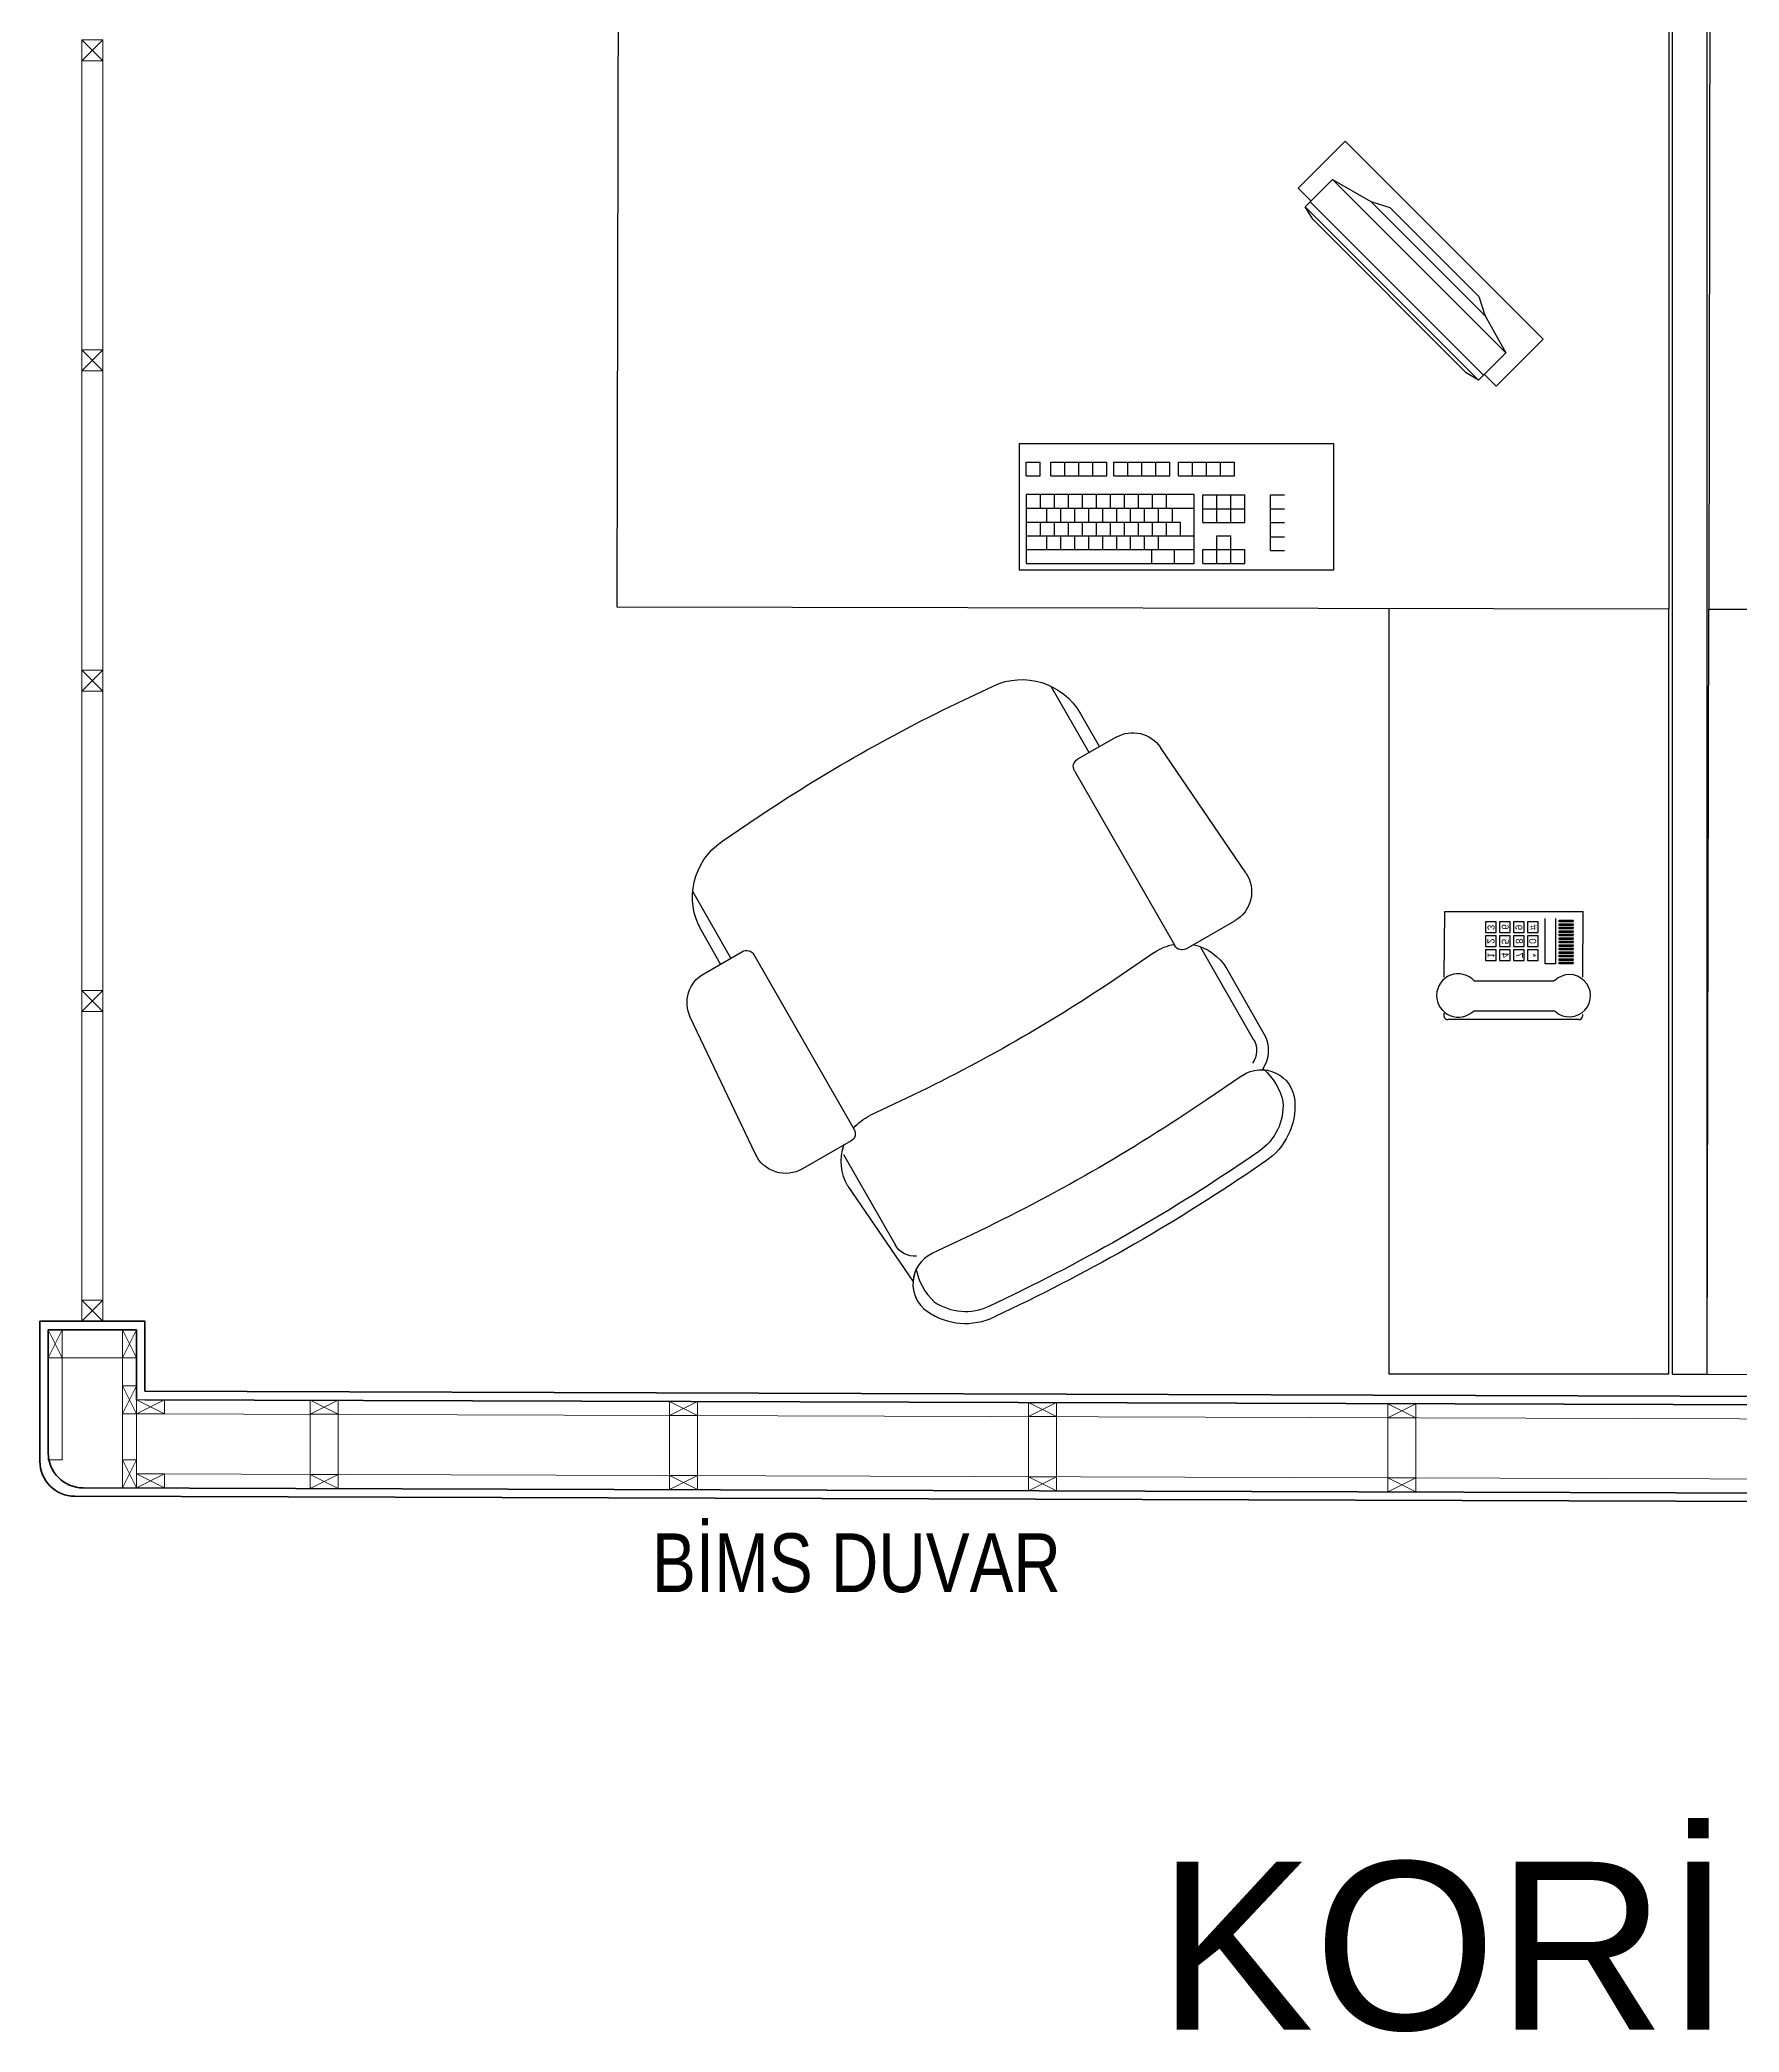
# Model space of a CAD drawing. Header units: centimetres. Extents: x 681015 to 688218, y 3995806 to 4004619.
# Drawn here: x 684035.5 to 684278.3, y 4002632.6 to 4002917.2 of the extents above; entities that cross this region are included whole.
import ezdxf
from ezdxf.enums import TextEntityAlignment as Align

# ---------------------------------------------------------------- set-up
doc = ezdxf.new("R2010")
doc.units = ezdxf.units.CM
doc.header["$LTSCALE"] = 100
doc.header["$MEASUREMENT"] = 0
doc.layers.add('0 rölöve', color=7, linetype='Continuous', true_color=0xf1380e)
for name, color, linetype in [('A-TEFRİŞ 2', 35, 'Continuous'), ('DUV', 4, 'Continuous'), ('YAZI', 7, 'Continuous')]:
    doc.layers.add(name, color=color, linetype=linetype)
for name, color, linetype, lineweight in [('no3_alçıpan kesit', 14, 'Continuous', 20), ('no3_kutu profil gorunus', 8, 'Continuous', 0), ('no3_kutuprofil kesit', 74, 'Continuous', 18), ('no3_mobilya aydınlatma', 50, 'Continuous', 13)]:
    doc.layers.add(name, color=color, linetype=linetype, lineweight=lineweight)
doc.styles.add('BAS', font='arial.ttf', dxfattribs={"height": 100})
doc.styles.get("Standard").update_dxf_attribs({"font": 'arial.ttf'})

# ---------------------------------------------------------------- blocks, each defined once
blk = doc.blocks.new('fbxbxf')
at = {"layer": 'no3_kutu profil gorunus'}
blk.add_lwpolyline([(684979.5, 4059411.42), (684976.5, 4059411.42), (684976.5, 4059228.34), (684979.5, 4059228.34)], close=True, dxfattribs=at)
at = {"layer": 'no3_kutuprofil kesit'}
for points in [[(684979.5, 4059408.42), (684979.5, 4059411.42), (684976.5, 4059411.42), (684976.5, 4059408.42), (684979.5, 4059408.42), (684976.5, 4059411.42), (684976.5, 4059408.42), (684979.5, 4059411.42)], [(684979.5, 4059364.15), (684979.5, 4059367.15), (684976.5, 4059367.15), (684976.5, 4059364.15), (684979.5, 4059364.15), (684976.5, 4059367.15), (684976.5, 4059364.15), (684979.5, 4059367.15)], [(684979.5, 4059318.38), (684979.5, 4059321.38), (684976.5, 4059321.38), (684976.5, 4059318.38), (684979.5, 4059318.38), (684976.5, 4059321.38), (684976.5, 4059318.38), (684979.5, 4059321.38)], [(684979.5, 4059272.61), (684979.5, 4059275.61), (684976.5, 4059275.61), (684976.5, 4059272.61), (684979.5, 4059272.61), (684976.5, 4059275.61), (684976.5, 4059272.61), (684979.5, 4059275.61)], [(684979.5, 4059228.34), (684979.5, 4059231.34), (684976.5, 4059231.34), (684976.5, 4059228.34), (684979.5, 4059228.34), (684976.5, 4059231.34), (684976.5, 4059228.34), (684979.5, 4059231.34)]]:
    blk.add_lwpolyline(points, dxfattribs=at)

msp = doc.modelspace()

# ---------------------------------------------------------------- linework, layer by layer
at = {"layer": 'A-TEFRİŞ 2'}
for p, q in [((684268.69, 4002925.96), (684268.69, 4002726.56)), ((684273.69, 4002726.56), (684273.69, 4002925.96)), ((684228.21, 4002835.86), (684228.21, 4002726.56)), ((684268.21, 4002726.56), (684268.21, 4002835.86)), ((684273.69, 4002726.56), (684273.91, 4002835.86)), ((684167.43, 4002822.86), (684171.66, 4002824.87)), ((684179.93, 4002824.86), (684185.38, 4002815.35)), ((684184.11, 4002820.98), (684186.85, 4002816.2)), ((684189.24, 4002817.57), (684183.73, 4002814.41)), ((684207.78, 4002798.2), (684195.59, 4002816.11)), ((684183.28, 4002812.77), (684197.61, 4002787.79)), ((684132.9, 4002802.65), (684136.77, 4002805.28)), ((684134.19, 4002786), (684128.74, 4002795.5)), ((684199.25, 4002787.34), (684206.2, 4002791.33)), ((684236.19, 4002792.66), (684255.97, 4002792.66)), ((684250.53, 4002785.17), (684250.53, 4002791.67)), ((684252.03, 4002791.67), (684252.03, 4002785.17)), ((684252.53, 4002791.17), (684252.56, 4002791.42)), ((684254.53, 4002791.17), (684252.53, 4002791.17)), ((684252.56, 4002791.42), (684254.55, 4002791.42)), ((684254.55, 4002791.42), (684254.48, 4002791.14)), ((684132.72, 4002785.15), (684129.98, 4002789.93)), ((684252.53, 4002790.67), (684252.56, 4002790.92)), ((684254.53, 4002790.67), (684252.53, 4002790.67)), ((684252.53, 4002790.17), (684252.56, 4002790.42)), ((684254.53, 4002790.17), (684252.53, 4002790.17)), ((684252.53, 4002789.67), (684252.56, 4002789.92)), ((684254.53, 4002789.67), (684252.53, 4002789.67)), ((684252.53, 4002789.17), (684252.56, 4002789.42)), ((684254.53, 4002789.17), (684252.53, 4002789.17)), ((684252.53, 4002788.67), (684252.56, 4002788.92)), ((684254.53, 4002788.67), (684252.53, 4002788.67)), ((684252.53, 4002788.17), (684252.56, 4002788.42)), ((684254.53, 4002788.17), (684252.53, 4002788.17)), ((684252.56, 4002790.92), (684254.55, 4002790.92)), ((684252.56, 4002790.42), (684254.55, 4002790.42)), ((684252.56, 4002789.92), (684254.55, 4002789.92)), ((684252.56, 4002789.42), (684254.55, 4002789.42)), ((684252.56, 4002788.92), (684254.55, 4002788.92)), ((684252.56, 4002788.42), (684254.55, 4002788.42)), ((684254.55, 4002790.92), (684254.48, 4002790.64)), ((684254.55, 4002790.42), (684254.48, 4002790.14)), ((684254.55, 4002789.92), (684254.48, 4002789.64)), ((684254.55, 4002789.42), (684254.48, 4002789.14)), ((684254.55, 4002788.92), (684254.48, 4002788.64)), ((684254.55, 4002788.42), (684254.48, 4002788.14)), ((684130.33, 4002783.78), (684135.84, 4002786.94)), ((684137.48, 4002786.5), (684151.81, 4002761.52)), ((684194.75, 4002786.84), (684189.96, 4002783.58)), ((684201.3, 4002787.59), (684208.89, 4002774.35)), ((684252.53, 4002787.67), (684252.56, 4002787.92)), ((684254.53, 4002787.67), (684252.53, 4002787.67)), ((684252.53, 4002787.17), (684252.56, 4002787.42)), ((684254.53, 4002787.17), (684252.53, 4002787.17)), ((684252.53, 4002786.67), (684252.56, 4002786.92)), ((684254.53, 4002786.67), (684252.53, 4002786.67)), ((684252.53, 4002786.17), (684252.56, 4002786.42)), ((684254.53, 4002786.17), (684252.53, 4002786.17)), ((684252.53, 4002785.67), (684252.56, 4002785.92)), ((684254.53, 4002785.67), (684252.53, 4002785.67)), ((684252.53, 4002785.17), (684252.56, 4002785.42)), ((684252.56, 4002787.92), (684254.55, 4002787.92)), ((684252.56, 4002787.42), (684254.55, 4002787.42)), ((684252.56, 4002786.92), (684254.55, 4002786.92)), ((684252.56, 4002786.42), (684254.55, 4002786.42)), ((684252.56, 4002785.92), (684254.55, 4002785.92)), ((684252.56, 4002785.42), (684254.55, 4002785.42)), ((684254.55, 4002787.92), (684254.48, 4002787.64)), ((684254.55, 4002787.42), (684254.48, 4002787.14)), ((684254.55, 4002786.92), (684254.48, 4002786.64)), ((684254.55, 4002786.42), (684254.48, 4002786.14)), ((684254.55, 4002785.92), (684254.48, 4002785.64)), ((684254.55, 4002785.42), (684254.48, 4002785.14)), ((684205.04, 4002784.47), (684210.36, 4002775.2)), ((684240.41, 4002782.75), (684251.78, 4002782.75)), ((684252.03, 4002785.17), (684250.53, 4002785.17)), ((684251.91, 4002782.8), (684251.78, 4002782.75)), ((684254.53, 4002785.17), (684252.53, 4002785.17)), ((684137.69, 4002757.99), (684128.38, 4002777.56)), ((684236.09, 4002777.74), (684236.09, 4002778.12)), ((684240.31, 4002778.47), (684251.81, 4002778.47)), ((684252.01, 4002778.38), (684251.81, 4002778.47)), ((684207.28, 4002769.24), (684202.11, 4002765.72)), ((684159.3, 4002766), (684154.07, 4002763.51)), ((684151.36, 4002759.88), (684144.41, 4002755.89)), ((684150.28, 4002757.95), (684157.71, 4002744.99)), ((684209.64, 4002758.38), (684207.91, 4002757.21)), ((684210.59, 4002756.98), (684208.86, 4002755.8)), ((684150.92, 4002753.43), (684160.21, 4002739.85)), ((684168.58, 4002746.49), (684162.93, 4002743.81)), ((684268.21, 4002726.56), (684228.21, 4002726.56)), ((684268.69, 4002726.56), (684273.69, 4002726.56)), ((684273.69, 4002726.56), (684313.69, 4002726.48))]:
    msp.add_line(p, q, dxfattribs=at)
for points in [[(684118.12, 4002926.16), (684268.21, 4002925.86), (684268.21, 4002835.86), (684117.93, 4002836.16), (684118.12, 4002926.16)], [(684424.18, 4002925.86), (684274.09, 4002925.86), (684273.91, 4002835.86), (684424.18, 4002835.86), (684424.18, 4002925.86)], [(684241.85, 4002869.41), (684243.54, 4002867.72), (684250.24, 4002874.42), (684221.96, 4002902.7), (684215.26, 4002896)], [(684216.98, 4002894.04), (684220.17, 4002897.23), (684225.65, 4002894.1), (684228.34, 4002893.25), (684241.07, 4002880.52), (684241.92, 4002877.84), (684244.92, 4002872.48), (684241.73, 4002869.29)], [(684244.92, 4002872.48), (684220.17, 4002897.23)], [(684217.1, 4002894.16), (684215.26, 4002896)], [(684216.98, 4002894.04), (684216.27, 4002893.33)], [(684216.98, 4002894.04), (684241.73, 4002869.29)], [(684225.65, 4002894.1), (684241.79, 4002877.97)], [(684241.73, 4002869.29), (684241.02, 4002868.58), (684239.25, 4002869.64), (684217.33, 4002891.56), (684216.27, 4002893.33)], [(684241.02, 4002868.58), (684216.27, 4002893.33)], [(684228.34, 4002893.25), (684241.07, 4002880.52)], [(684241.79, 4002877.97), (684241.92, 4002877.84)], [(684176.39, 4002854.89), (684176.39, 4002856.86)], [(684176.39, 4002856.86), (684178.39, 4002856.86)], [(684178.39, 4002854.89), (684178.39, 4002856.86)], [(684179.89, 4002856.86), (684181.89, 4002856.86)], [(684179.89, 4002854.89), (684179.89, 4002856.86)], [(684181.89, 4002856.86), (684183.89, 4002856.86)], [(684181.89, 4002854.89), (684181.89, 4002856.86)], [(684183.89, 4002854.89), (684183.89, 4002856.86)], [(684183.89, 4002856.86), (684185.89, 4002856.86)], [(684185.89, 4002854.89), (684185.89, 4002856.86)], [(684185.89, 4002856.86), (684187.89, 4002856.86)], [(684187.89, 4002854.89), (684187.89, 4002856.86)], [(684188.92, 4002856.86), (684190.92, 4002856.86)], [(684188.92, 4002854.89), (684188.92, 4002856.86)], [(684190.92, 4002854.89), (684190.92, 4002856.86)], [(684190.92, 4002856.86), (684192.92, 4002856.86)], [(684192.92, 4002854.89), (684192.92, 4002856.86)], [(684192.92, 4002856.86), (684194.92, 4002856.86)], [(684194.92, 4002856.86), (684196.92, 4002856.86)], [(684194.92, 4002854.89), (684194.92, 4002856.86)], [(684196.92, 4002854.89), (684196.92, 4002856.86)], [(684198.14, 4002856.86), (684200.14, 4002856.86)], [(684198.14, 4002854.89), (684198.14, 4002856.86)], [(684200.14, 4002856.86), (684202.14, 4002856.86)], [(684200.14, 4002854.89), (684200.14, 4002856.86)], [(684202.14, 4002856.86), (684204.14, 4002856.86)], [(684202.14, 4002854.89), (684202.14, 4002856.86)], [(684204.14, 4002856.86), (684206.14, 4002856.86)], [(684204.14, 4002854.89), (684204.14, 4002856.86)], [(684206.14, 4002854.89), (684206.14, 4002856.86)], [(684176.39, 4002854.89), (684178.39, 4002854.89)], [(684179.89, 4002854.89), (684181.89, 4002854.89)], [(684181.89, 4002854.89), (684183.89, 4002854.89)], [(684183.89, 4002854.89), (684185.89, 4002854.89)], [(684185.89, 4002854.89), (684187.89, 4002854.89)], [(684188.92, 4002854.89), (684190.92, 4002854.89)], [(684190.92, 4002854.89), (684192.92, 4002854.89)], [(684192.92, 4002854.89), (684194.92, 4002854.89)], [(684194.92, 4002854.89), (684196.92, 4002854.89)], [(684198.14, 4002854.89), (684200.14, 4002854.89)], [(684200.14, 4002854.89), (684202.14, 4002854.89)], [(684202.14, 4002854.89), (684204.14, 4002854.89)], [(684204.14, 4002854.89), (684206.14, 4002854.89)], [(684176.37, 4002852.25), (684176.37, 4002850.28)], [(684178.37, 4002852.25), (684176.37, 4002852.25)], [(684178.37, 4002852.25), (684178.37, 4002850.28)], [(684180.37, 4002852.25), (684178.37, 4002852.25)], [(684180.37, 4002852.25), (684180.37, 4002850.28)], [(684182.37, 4002852.25), (684180.37, 4002852.25)], [(684182.37, 4002852.25), (684182.37, 4002850.28)], [(684184.37, 4002852.25), (684182.37, 4002852.25)], [(684184.37, 4002852.25), (684184.37, 4002850.28)], [(684186.37, 4002852.25), (684184.37, 4002852.25)], [(684186.37, 4002852.25), (684186.37, 4002850.28)], [(684188.37, 4002852.25), (684186.37, 4002852.25)], [(684188.37, 4002852.25), (684188.37, 4002850.28)], [(684190.37, 4002852.25), (684188.37, 4002852.25)], [(684190.37, 4002852.25), (684190.37, 4002850.28)], [(684192.37, 4002852.25), (684190.37, 4002852.25)], [(684192.37, 4002852.25), (684192.37, 4002850.28)], [(684194.37, 4002852.25), (684192.37, 4002852.25)], [(684194.37, 4002852.25), (684194.37, 4002850.28)], [(684196.37, 4002852.25), (684194.37, 4002852.25)], [(684200.37, 4002852.25), (684196.37, 4002852.25)], [(684196.37, 4002852.25), (684196.37, 4002850.28)], [(684200.37, 4002850.28), (684200.37, 4002852.25)], [(684201.64, 4002852.17), (684203.64, 4002852.17)], [(684201.64, 4002850.19), (684201.64, 4002852.17)], [(684203.64, 4002850.19), (684203.64, 4002852.17)], [(684203.64, 4002852.17), (684205.63, 4002852.17)], [(684205.63, 4002850.19), (684205.63, 4002852.17)], [(684205.63, 4002852.17), (684207.63, 4002852.17)], [(684207.63, 4002850.19), (684207.63, 4002852.17)], [(684211.32, 4002850.19), (684211.32, 4002852.17)], [(684211.32, 4002852.17), (684213.32, 4002852.17)], [(684176.37, 4002850.28), (684178.37, 4002850.28)], [(684176.37, 4002850.28), (684176.37, 4002848.31)], [(684176.37, 4002848.31), (684179.27, 4002848.31)], [(684176.37, 4002848.31), (684176.37, 4002846.33)], [(684178.37, 4002850.28), (684180.37, 4002850.28)], [(684178.37, 4002848.27), (684178.37, 4002846.33)], [(684179.27, 4002850.24), (684179.27, 4002848.31)], [(684179.27, 4002848.31), (684181.27, 4002848.31)], [(684179.27, 4002848.31), (684179.27, 4002848.27)], [(684180.37, 4002850.28), (684182.37, 4002850.28)], [(684180.37, 4002848.27), (684180.37, 4002846.33)], [(684181.27, 4002850.24), (684181.27, 4002848.31)], [(684181.27, 4002848.31), (684183.27, 4002848.31)], [(684182.37, 4002850.28), (684184.37, 4002850.28)], [(684182.37, 4002848.27), (684182.37, 4002846.33)], [(684183.27, 4002850.24), (684183.27, 4002848.31)], [(684183.27, 4002848.31), (684185.27, 4002848.31)], [(684184.37, 4002850.28), (684186.37, 4002850.28)], [(684184.37, 4002848.27), (684184.37, 4002846.33)], [(684185.27, 4002850.24), (684185.27, 4002848.31)], [(684185.27, 4002848.31), (684187.27, 4002848.31)], [(684186.37, 4002850.28), (684188.37, 4002850.28)], [(684186.37, 4002848.27), (684186.37, 4002846.33)], [(684187.27, 4002850.24), (684187.27, 4002848.31)], [(684187.27, 4002848.31), (684189.27, 4002848.31)], [(684188.37, 4002850.28), (684190.37, 4002850.28)], [(684188.37, 4002848.27), (684188.37, 4002846.33)], [(684189.27, 4002850.24), (684189.27, 4002848.31)], [(684189.27, 4002848.31), (684191.27, 4002848.31)], [(684190.37, 4002850.28), (684192.37, 4002850.28)], [(684190.37, 4002848.27), (684190.37, 4002846.33)], [(684191.27, 4002850.24), (684191.27, 4002848.31)], [(684191.27, 4002848.31), (684193.27, 4002848.31)], [(684192.37, 4002850.28), (684194.37, 4002850.28)], [(684192.37, 4002848.27), (684192.37, 4002846.33)], [(684193.27, 4002850.24), (684193.27, 4002848.31)], [(684193.27, 4002848.31), (684195.27, 4002848.31)], [(684194.37, 4002850.28), (684196.37, 4002850.28)], [(684194.37, 4002848.27), (684194.37, 4002846.33)], [(684195.27, 4002850.24), (684195.27, 4002848.31)], [(684195.27, 4002848.31), (684197.27, 4002848.31)], [(684196.37, 4002850.28), (684200.37, 4002850.28)], [(684196.37, 4002848.27), (684196.37, 4002846.33)], [(684197.27, 4002850.24), (684197.27, 4002848.31)], [(684197.27, 4002848.31), (684198.37, 4002848.31)], [(684198.37, 4002848.31), (684198.37, 4002846.33)], [(684198.37, 4002848.31), (684198.39, 4002848.31)], [(684200.37, 4002846.33), (684200.37, 4002850.28)], [(684201.64, 4002850.19), (684203.64, 4002850.19)], [(684201.64, 4002848.22), (684201.64, 4002850.19)], [(684201.64, 4002848.22), (684203.64, 4002848.22)], [(684203.64, 4002850.19), (684205.63, 4002850.19)], [(684203.64, 4002848.22), (684203.64, 4002850.19)], [(684203.64, 4002848.22), (684205.63, 4002848.22)], [(684205.63, 4002850.19), (684207.63, 4002850.19)], [(684205.63, 4002848.22), (684205.63, 4002850.19)], [(684205.63, 4002848.22), (684207.63, 4002848.22)], [(684207.63, 4002848.22), (684207.63, 4002850.19)], [(684211.32, 4002850.19), (684213.32, 4002850.19)], [(684211.32, 4002848.22), (684211.32, 4002850.19)], [(684211.32, 4002848.22), (684213.32, 4002848.22)], [(684211.32, 4002846.2), (684211.32, 4002848.18)], [(684176.37, 4002846.33), (684176.37, 4002844.36)], [(684176.37, 4002846.33), (684178.37, 4002846.33)], [(684178.37, 4002846.33), (684178.37, 4002846.3)], [(684178.37, 4002846.33), (684179.27, 4002846.33)], [(684179.27, 4002846.33), (684179.27, 4002844.36)], [(684179.27, 4002846.33), (684180.37, 4002846.33)], [(684180.37, 4002846.33), (684181.27, 4002846.33)], [(684180.37, 4002846.33), (684180.37, 4002846.3)], [(684181.27, 4002846.33), (684181.27, 4002844.36)], [(684181.27, 4002846.33), (684182.37, 4002846.33)], [(684182.37, 4002846.33), (684183.27, 4002846.33)], [(684183.27, 4002846.33), (684183.27, 4002844.36)], [(684183.27, 4002846.33), (684184.37, 4002846.33)], [(684184.37, 4002846.33), (684185.27, 4002846.33)], [(684185.27, 4002846.33), (684185.27, 4002844.36)], [(684185.27, 4002846.33), (684186.37, 4002846.33)], [(684186.37, 4002846.33), (684187.27, 4002846.33)], [(684187.27, 4002846.33), (684187.27, 4002844.36)], [(684187.27, 4002846.33), (684188.37, 4002846.33)], [(684188.37, 4002846.33), (684189.27, 4002846.33)], [(684189.27, 4002846.33), (684189.27, 4002844.36)], [(684189.27, 4002846.33), (684190.37, 4002846.33)], [(684190.37, 4002846.33), (684191.27, 4002846.33)], [(684191.27, 4002846.33), (684191.27, 4002844.36)], [(684191.27, 4002846.33), (684192.37, 4002846.33)], [(684192.37, 4002846.33), (684193.27, 4002846.33)], [(684193.27, 4002846.33), (684193.27, 4002844.36)], [(684193.27, 4002846.33), (684194.37, 4002846.33)], [(684194.37, 4002846.33), (684195.27, 4002846.33)], [(684195.27, 4002846.33), (684195.27, 4002844.36)], [(684195.27, 4002846.33), (684196.37, 4002846.33)], [(684196.37, 4002846.33), (684198.37, 4002846.33)], [(684198.37, 4002846.33), (684200.37, 4002846.33)], [(684200.37, 4002844.36), (684200.37, 4002846.33)], [(684203.64, 4002844.36), (684203.64, 4002846.33)], [(684203.64, 4002846.33), (684205.64, 4002846.33)], [(684205.64, 4002844.36), (684205.64, 4002846.33)], [(684211.32, 4002844.23), (684211.32, 4002846.2)], [(684211.32, 4002846.2), (684213.32, 4002846.2)], [(684176.37, 4002844.36), (684176.37, 4002842.39)], [(684176.37, 4002844.36), (684179.27, 4002844.36)], [(684176.37, 4002842.39), (684194.29, 4002842.39)], [(684179.27, 4002844.36), (684181.27, 4002844.36)], [(684179.27, 4002844.36), (684179.27, 4002844.36)], [(684181.27, 4002844.36), (684183.27, 4002844.36)], [(684181.27, 4002844.36), (684181.27, 4002844.36)], [(684183.27, 4002844.36), (684185.27, 4002844.36)], [(684183.27, 4002844.36), (684183.27, 4002844.36)], [(684185.27, 4002844.36), (684187.27, 4002844.36)], [(684185.27, 4002844.36), (684185.27, 4002844.36)], [(684187.27, 4002844.36), (684187.27, 4002844.36)], [(684187.27, 4002844.36), (684189.27, 4002844.36)], [(684189.27, 4002844.36), (684191.27, 4002844.36)], [(684189.27, 4002844.36), (684189.27, 4002844.36)], [(684191.27, 4002844.36), (684193.27, 4002844.36)], [(684191.27, 4002844.36), (684191.27, 4002844.36)], [(684193.27, 4002844.36), (684194.29, 4002844.36)], [(684193.27, 4002844.36), (684193.27, 4002844.36)], [(684194.29, 4002844.37), (684194.29, 4002844.36)], [(684194.29, 4002844.36), (684194.29, 4002842.4)], [(684194.29, 4002844.36), (684195.27, 4002844.36)], [(684194.29, 4002842.39), (684197.54, 4002842.39)], [(684195.27, 4002844.36), (684197.54, 4002844.36)], [(684195.27, 4002844.36), (684195.27, 4002844.36)], [(684197.54, 4002844.37), (684197.54, 4002844.36)], [(684197.54, 4002844.36), (684200.37, 4002844.36)], [(684197.54, 4002844.36), (684197.54, 4002842.4)], [(684197.54, 4002842.39), (684200.37, 4002842.39)], [(684200.37, 4002842.39), (684200.37, 4002844.36)], [(684201.64, 4002844.36), (684203.64, 4002844.36)], [(684201.64, 4002842.39), (684201.64, 4002844.36)], [(684201.64, 4002842.39), (684203.64, 4002842.39)], [(684203.64, 4002842.39), (684203.64, 4002844.36)], [(684203.64, 4002844.36), (684205.64, 4002844.36)], [(684203.64, 4002842.39), (684205.64, 4002842.39)], [(684205.64, 4002842.39), (684205.64, 4002844.36)], [(684205.64, 4002844.36), (684207.64, 4002844.36)], [(684205.64, 4002842.39), (684207.64, 4002842.39)], [(684207.64, 4002842.39), (684207.64, 4002844.36)], [(684211.32, 4002844.23), (684213.32, 4002844.23)], [(684236.13, 4002783.26), (684236.19, 4002792.66)], [(684243.53, 4002789.67), (684243.53, 4002791.17), (684242.03, 4002791.17), (684242.03, 4002789.67), (684243.53, 4002789.67)], [(684245.53, 4002789.67), (684245.53, 4002791.17), (684244.03, 4002791.17), (684244.03, 4002789.67), (684245.53, 4002789.67)], [(684247.53, 4002789.67), (684247.53, 4002791.17), (684246.03, 4002791.17), (684246.03, 4002789.67), (684247.53, 4002789.67)], [(684249.53, 4002789.67), (684249.53, 4002791.17), (684248.03, 4002791.17), (684248.03, 4002789.67), (684249.53, 4002789.67)], [(684255.91, 4002783.26), (684255.97, 4002792.66)], [(684243.53, 4002787.67), (684243.53, 4002789.17), (684242.03, 4002789.17), (684242.03, 4002787.67), (684243.53, 4002787.67)], [(684245.53, 4002787.67), (684245.53, 4002789.17), (684244.03, 4002789.17), (684244.03, 4002787.67), (684245.53, 4002787.67)], [(684247.53, 4002787.67), (684247.53, 4002789.17), (684246.03, 4002789.17), (684246.03, 4002787.67), (684247.53, 4002787.67)], [(684249.53, 4002787.67), (684249.53, 4002789.17), (684248.03, 4002789.17), (684248.03, 4002787.67), (684249.53, 4002787.67)], [(684243.53, 4002785.67), (684243.53, 4002787.17), (684242.03, 4002787.17), (684242.03, 4002785.67), (684243.53, 4002785.67)], [(684245.53, 4002785.67), (684245.53, 4002787.17), (684244.03, 4002787.17), (684244.03, 4002785.67), (684245.53, 4002785.67)], [(684247.53, 4002785.67), (684247.53, 4002787.17), (684246.03, 4002787.17), (684246.03, 4002785.67), (684247.53, 4002785.67)], [(684249.53, 4002785.67), (684249.53, 4002787.17), (684248.03, 4002787.17), (684248.03, 4002785.67), (684249.53, 4002785.67)], [(684255.37, 4002777.22), (684236.62, 4002777.22)], [(684255.88, 4002777.96), (684255.88, 4002777.72)]]:
    msp.add_lwpolyline(points, dxfattribs=at)
msp.add_lwpolyline([(684220.37, 4002859.48), (684175.37, 4002859.48), (684175.37, 4002841.48), (684220.37, 4002841.48)], close=True, dxfattribs=at)
for centre, radius, start, end in [((684238.13, 4002780.66), 3.1, 42.4296, 315.7422), ((684254.01, 4002780.63), 3.02, 136.1332, 136.1335), ((684254.01, 4002780.63), 3.02, 135.3643, 135.3777), ((684254.01, 4002780.63), 3.02, 228.4275, 134.0038), ((684236.62, 4002777.75), 0.537, 181.2719, 268.737), ((684255.38, 4002777.72), 0.499, 269.6303, 359.6918)]:
    msp.add_arc(centre, radius, start, end, dxfattribs=at)
at = {"layer": 'A-TEFRİŞ 2', "extrusion": (0, 0, -1)}
for centre, major_axis, ratio, start_param, end_param in [((684175.78, 4002816.2), (-6.79, 6.79), 1, 0.341433, 1.835457), ((684266.39, 4002614.8), (-162.92, -162.92), 1, 1.758686, 1.912229), ((684191.63, 4002813.41), (-3.39, -3.39), 1, 1.835457, 3.329482), ((684184.32, 4002813.37), (-0.849, 0.849), 1, -1.306135, 0.264661), ((684138.31, 4002794.71), (-6.79, 6.79), 1, -1.306135, 0.187889), ((684203.81, 4002795.49), (-3.39, -3.39), 1, 3.329482, 4.97705), ((684136.44, 4002785.9), (-0.849, 0.849), 1, 0.264661, 1.835457), ((684198.8, 4002780.89), (-5.09, 5.09), 1, 0.187889, 0.605365), ((684198.65, 4002788.38), (-0.849, -0.849), 1, 4.97705, 6.547846), ((684198.8, 4002780.89), (-5.09, -5.09), 1, 2.554905, 3.406254), ((684132.72, 4002779.62), (-3.39, 3.39), 1, -1.229363, 0.264661), ((684060.34, 4002974.06), (-162.92, 162.92), 1, 3.329482, 3.483026), ((684206.2, 4002772.81), (-2.2, 2.2), 1, 1.835457, 2.9775), ((684206.2, 4002772.81), (-3.39, -3.39), 1, 3.406254, 4.548296), ((684209.98, 4002765.27), (-3.39, -3.39), 1, 1.758686, 3.853081), ((684204.49, 4002763.48), (-6.24, -6.24), 1, 3.075174, 3.696231), ((684060.34, 4002974.06), (-178.19, -178.19), 1, 4.900278, 5.053822), ((684205.19, 4002764.92), (-5.59, 5.59), 1, 2.282284, 3.329482), ((684205.19, 4002764.92), (-6.79, -6.79), 1, 3.853081, 4.900278), ((684157.16, 4002757.01), (-5.09, 5.09), 1, -0.076534, 0.341433), ((684150.77, 4002760.92), (-0.849, -0.849), 1, 3.406254, 4.97705), ((684142.02, 4002760.05), (-3.39, 3.39), 1, 3.406254, 5.053822), ((684157.16, 4002757.01), (-5.09, 5.09), 1, -1.306135, -0.461273), ((684060.34, 4002974.06), (-222.9, -139.47), 0.997593, 4.674095, 4.835486), ((684060.34, 4002974.06), (-224.32, -140.36), 0.997684, 4.674092, 4.835198), ((684160.4, 4002746.54), (-2.2, 2.2), 1, 3.820462, 4.97705)]:
    msp.add_ellipse(centre, major_axis=major_axis, ratio=ratio, start_param=start_param, end_param=end_param, dxfattribs=at)
at = {"layer": 'A-TEFRİŞ 2'}
for centre, major_axis, start_param, end_param in [((684165, 4002739.47), (-3.39, -3.39), 4.370956, 6.465351), ((684165, 4002739.46), (4.64, 1.22), 1.758686, 3.853081), ((684169.31, 4002743.31), (-6.24, -6.24), -0.595741, 0.025316), ((684169.31, 4002743.31), (-6.24, -6.24), -0.595741, 0.025316), ((684167.72, 4002743.43), (-5.59, 5.59), 1.752962, 2.80016), ((684167.72, 4002743.42), (9.29, 2.44), 3.853081, 4.900278)]:
    msp.add_ellipse(centre, major_axis=major_axis, ratio=1, start_param=start_param, end_param=end_param, dxfattribs=at)
at = {"layer": 'DUV', "lineweight": -2}
msp.add_line((684492.85, 4002722.71), (684050.45, 4002724.12), dxfattribs=at)
at = {"layer": 'no3_alçıpan kesit', "lineweight": 35}
for p, q in [((684035.45, 4002734.12), (684035.45, 4002714.12)), ((684050.45, 4002734.12), (684035.45, 4002734.12)), ((684050.45, 4002724.12), (684050.45, 4002734.12)), ((684049.25, 4002732.92), (684036.65, 4002732.92)), ((684036.65, 4002715.32), (684036.65, 4002732.92)), ((684049.25, 4002732.92), (684049.25, 4002722.92)), ((684492.85, 4002722.71), (684050.45, 4002724.12)), ((684490.05, 4002721.51), (684050.45, 4002722.92)), ((684500.04, 4002707.71), (684040.45, 4002709.12)), ((684498.84, 4002708.91), (684041.65, 4002710.32))]:
    msp.add_line(p, q, dxfattribs=at)
for centre in [(684041.65, 4002715.32), (684040.45, 4002714.12)]:
    msp.add_arc(centre, 5, 180, 270, dxfattribs=at)
at = {"layer": 'no3_kutu profil gorunus'}
for points in [[(684038.65, 4002732.92), (684047.25, 4002732.92), (684047.25, 4002728.92), (684038.65, 4002728.92)], [(684038.65, 4002728.92), (684038.65, 4002714.32), (684036.65, 4002714.32), (684036.65, 4002728.92)], [(684049.25, 4002728.92), (684049.25, 4002714.32), (684047.25, 4002714.32), (684047.25, 4002728.92)], [(684492.05, 4002719.51), (684492.05, 4002721.51), (684049.25, 4002722.92), (684049.25, 4002720.92)], [(684074.06, 4002720.84), (684078.06, 4002720.84), (684078.06, 4002712.24), (684074.06, 4002712.24)], [(684125.4, 4002720.67), (684129.4, 4002720.67), (684129.4, 4002712.07), (684125.4, 4002712.07)], [(684176.74, 4002720.51), (684180.74, 4002720.51), (684180.74, 4002711.91), (684176.74, 4002711.91)], [(684228.08, 4002720.35), (684232.08, 4002720.35), (684232.08, 4002711.75), (684228.08, 4002711.75)], [(684049.25, 4002712.32), (684049.25, 4002710.32), (684498.84, 4002708.91), (684498.84, 4002710.91)]]:
    msp.add_lwpolyline(points, close=True, dxfattribs=at)
at = {"layer": 'no3_kutuprofil kesit'}
for points in [[(684038.65, 4002728.92), (684036.65, 4002728.92), (684036.65, 4002732.92), (684038.65, 4002732.92), (684038.65, 4002728.92), (684036.65, 4002732.92), (684036.65, 4002728.92), (684038.65, 4002732.92)], [(684049.25, 4002728.92), (684047.25, 4002728.92), (684047.25, 4002732.92), (684049.25, 4002732.92), (684049.25, 4002728.92), (684047.25, 4002732.92), (684047.25, 4002728.92), (684049.25, 4002732.92)], [(684049.25, 4002720.92), (684047.25, 4002720.92), (684047.25, 4002724.92), (684049.25, 4002724.92), (684049.25, 4002720.92), (684047.25, 4002724.92), (684047.25, 4002720.92), (684049.25, 4002724.92)], [(684049.25, 4002720.92), (684049.25, 4002722.92), (684053.25, 4002722.92), (684053.25, 4002720.92), (684049.25, 4002720.92), (684053.25, 4002722.92), (684049.25, 4002722.92), (684053.25, 4002720.92)], [(684078.06, 4002722.84), (684078.06, 4002720.84), (684074.06, 4002720.84), (684074.06, 4002722.84), (684078.06, 4002722.84), (684074.06, 4002720.84), (684078.06, 4002720.84), (684074.06, 4002722.84)], [(684078.06, 4002722.84), (684078.06, 4002720.84), (684074.06, 4002720.84), (684074.06, 4002722.84), (684078.06, 4002722.84), (684074.06, 4002720.84), (684078.06, 4002720.84), (684074.06, 4002722.84)], [(684129.4, 4002722.67), (684129.4, 4002720.67), (684125.4, 4002720.67), (684125.4, 4002722.67), (684129.4, 4002722.67), (684125.4, 4002720.67), (684129.4, 4002720.67), (684125.4, 4002722.67)], [(684129.4, 4002722.67), (684129.4, 4002720.67), (684125.4, 4002720.67), (684125.4, 4002722.67), (684129.4, 4002722.67), (684125.4, 4002720.67), (684129.4, 4002720.67), (684125.4, 4002722.67)], [(684180.74, 4002722.51), (684180.74, 4002720.51), (684176.74, 4002720.51), (684176.74, 4002722.51), (684180.74, 4002722.51), (684176.74, 4002720.51), (684180.74, 4002720.51), (684176.74, 4002722.51)], [(684180.74, 4002722.51), (684180.74, 4002720.51), (684176.74, 4002720.51), (684176.74, 4002722.51), (684180.74, 4002722.51), (684176.74, 4002720.51), (684180.74, 4002720.51), (684176.74, 4002722.51)], [(684232.08, 4002722.35), (684232.08, 4002720.35), (684228.08, 4002720.35), (684228.08, 4002722.35), (684232.08, 4002722.35), (684228.08, 4002720.35), (684232.08, 4002720.35), (684228.08, 4002722.35)], [(684232.08, 4002722.35), (684232.08, 4002720.35), (684228.08, 4002720.35), (684228.08, 4002722.35), (684232.08, 4002722.35), (684228.08, 4002720.35), (684232.08, 4002720.35), (684228.08, 4002722.35)], [(684049.25, 4002710.32), (684047.25, 4002710.32), (684047.25, 4002714.32), (684049.25, 4002714.32), (684049.25, 4002710.32), (684047.25, 4002714.32), (684047.25, 4002710.32), (684049.25, 4002714.32)], [(684049.25, 4002710.32), (684049.25, 4002712.32), (684053.25, 4002712.32), (684053.25, 4002710.32), (684049.25, 4002710.32), (684053.25, 4002712.32), (684049.25, 4002712.32), (684053.25, 4002710.32)], [(684078.06, 4002712.24), (684078.06, 4002710.24), (684074.06, 4002710.24), (684074.06, 4002712.24), (684078.06, 4002712.24), (684074.06, 4002710.24), (684078.06, 4002710.24), (684074.06, 4002712.24)], [(684129.4, 4002712.07), (684129.4, 4002710.07), (684125.4, 4002710.07), (684125.4, 4002712.07), (684129.4, 4002712.07), (684125.4, 4002710.07), (684129.4, 4002710.07), (684125.4, 4002712.07)], [(684180.74, 4002711.91), (684180.74, 4002709.91), (684176.74, 4002709.91), (684176.74, 4002711.91), (684180.74, 4002711.91), (684176.74, 4002709.91), (684180.74, 4002709.91), (684176.74, 4002711.91)], [(684232.08, 4002711.75), (684232.08, 4002709.75), (684228.08, 4002709.75), (684228.08, 4002711.75), (684232.08, 4002711.75), (684228.08, 4002709.75), (684232.08, 4002709.75), (684228.08, 4002711.75)]]:
    msp.add_lwpolyline(points, dxfattribs=at)

# ---------------------------------------------------------------- block references
at = {"layer": 'no3_mobilya aydınlatma', "color": 7}
msp.add_blockref('fbxbxf', (-935.04, -56494.22), dxfattribs=at)

# ---------------------------------------------------------------- texts
at = {"layer": '0 rölöve', "color": 252}
msp.add_text('KORİDOR', height=24, dxfattribs=at).set_placement((684195.13, 4002632.9))
at = {"layer": 'A-TEFRİŞ 2', "text_generation_flag": 4}
for s, p in [('3', (684242.81, 4002790.39)), ('2', (684242.81, 4002788.43)), ('6', (684244.84, 4002790.46)), ('5', (684244.84, 4002788.37)), ('9', (684246.8, 4002790.39)), ('8', (684246.86, 4002788.43)), ('0', (684248.76, 4002788.43)), ('#', (684248.82, 4002790.39)), ('1', (684242.81, 4002786.41)), ('4', (684244.84, 4002786.41)), ('7', (684246.86, 4002786.41)), ('*', (684248.76, 4002786.41))]:
    msp.add_text(s, height=1, rotation=90, dxfattribs=at).set_placement(p, align=Align.MIDDLE)
at = {"layer": 'YAZI', "style": 'BAS', "width": 0.8}
msp.add_text('BİMS DUVAR ', height=8.4, dxfattribs=at).set_placement((684122.93, 4002695.42))

doc.saveas('drawing.dxf')
